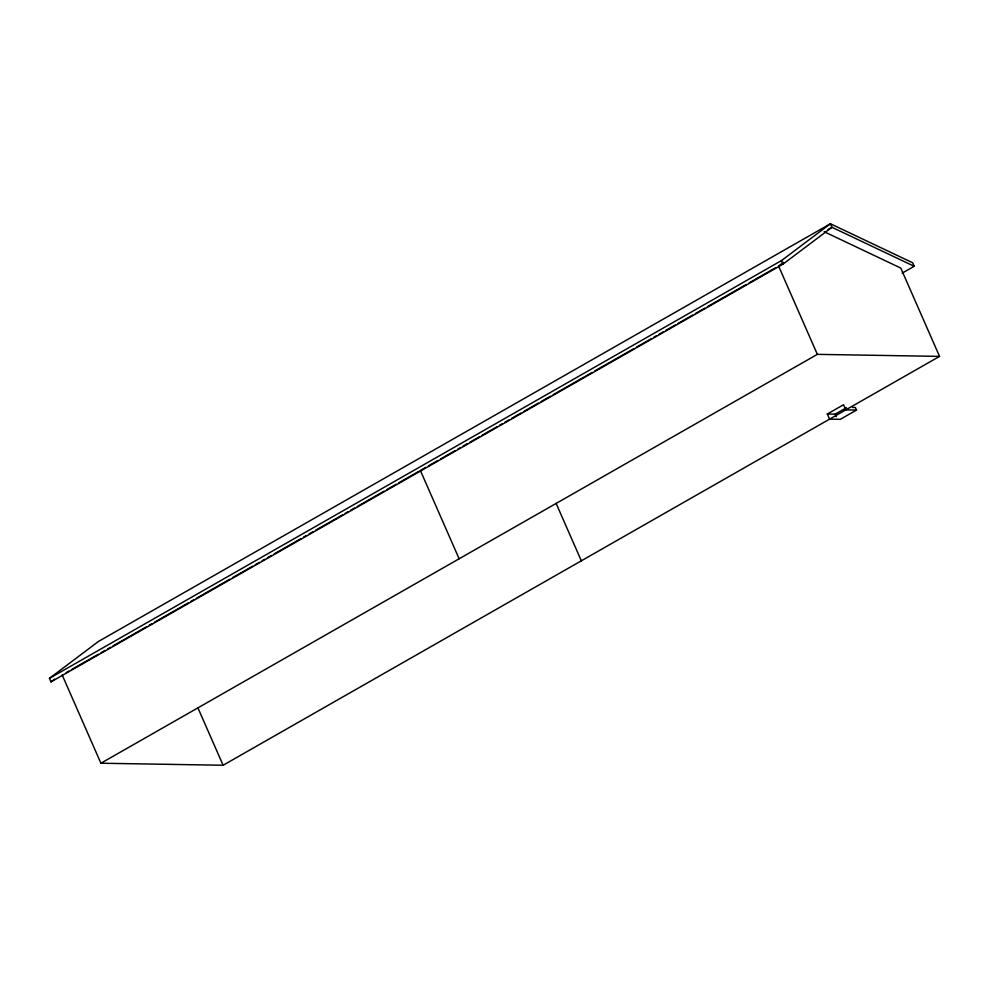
<?xml version="1.0" encoding="UTF-8"?>
<svg xmlns="http://www.w3.org/2000/svg" width="989" height="989" viewBox="0 0 989 989"><rect width="100%" height="100%" fill="white"/><g stroke="black" fill="none" stroke-linecap="round" stroke-linejoin="round"><path stroke-width="1.48" d="M914.195 266.288L831.959 227.285L783.016 264.125L50.995 681.878L49.45 678.343L98.393 641.502L830.414 223.749L912.649 262.765L914.195 266.288L902.129 273.174M50.995 681.878L54.667 679.109M49.45 678.343L781.471 260.589L830.414 223.749L831.959 227.285L828.065 229.497M783.511 262.332L778.578 266.041L817.347 354.359L939.55 356.386L900.781 268.068L824.171 231.723M66.164 672.607L68.847 671.074M71.529 669.553L98.368 654.236M101.051 652.703L105.069 650.403M107.752 648.871L110.434 647.338M113.117 645.817L146.669 626.667M149.351 625.135L152.034 623.614M154.717 622.081L188.256 602.931M190.939 601.399L193.621 599.878M196.304 598.345L229.844 579.195M232.526 577.663L252.652 566.178M255.335 564.657L259.365 562.358M262.048 560.825L264.731 559.292M267.413 557.759L271.443 555.459M274.126 553.927L300.953 538.622M303.635 537.089L306.318 535.556M309.001 534.023L313.031 531.723M315.714 530.203L342.54 514.886M345.223 513.353L347.905 511.82M350.601 510.287L354.618 507.987M357.301 506.467L384.14 491.15M386.823 489.617L396.206 484.251M398.888 482.731L419.015 471.246M425.727 467.414L420.362 470.48L459.131 558.797M428.41 465.881L437.806 460.515M440.488 458.995L455.249 450.564M457.932 449.031L460.614 447.51M463.297 445.977L467.315 443.678M469.998 442.145L479.393 436.792M482.076 435.259L496.837 426.828M499.519 425.295L502.202 423.774M504.885 422.241L508.915 419.942M511.597 418.409L520.98 413.056M523.663 411.523L538.424 403.092M541.107 401.571L550.502 396.206M553.185 394.673L592.09 372.47M594.772 370.937L633.677 348.734M636.372 347.201L651.121 338.782M653.803 337.249L656.486 335.716M659.169 334.183L663.199 331.884M665.881 330.363L675.277 324.998M677.96 323.465L692.72 315.046M695.403 313.513L704.786 308.16M707.469 306.627L746.386 284.424M749.069 282.891L775.895 267.574M62.146 674.906L100.915 763.224L817.347 354.359M856.523 410.064L840.304 419.324L829.586 419.138L827.323 413.995L843.543 404.736L845.805 409.891L856.523 410.064L855.398 407.493L852.567 407.443M827.323 413.995L835.223 414.131L846.448 407.715M100.915 763.224L223.106 765.251L939.55 356.386M781.471 260.589L783.016 264.125M835.223 414.131L836.348 416.703M556.102 503.339L581.334 560.825M197.874 707.778L223.106 765.251"/></g></svg>
